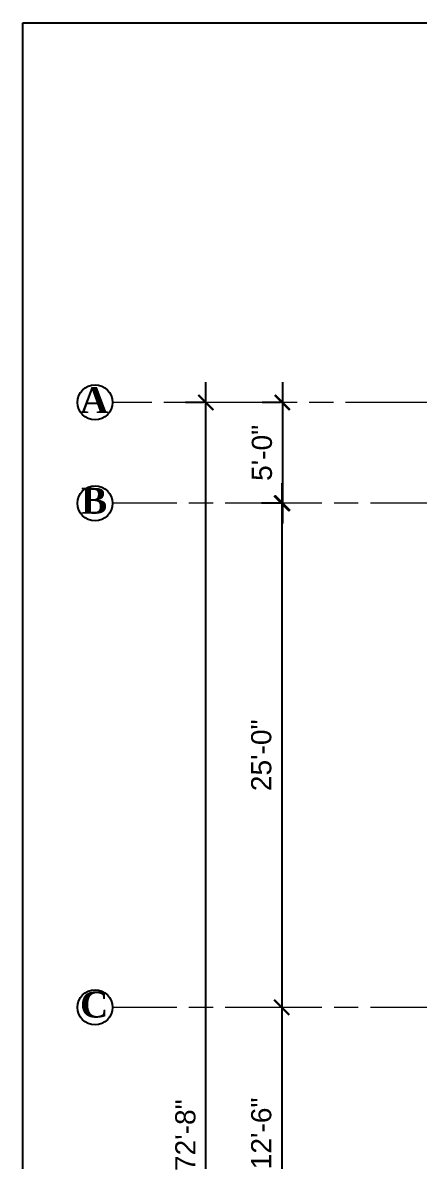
# Model space of a CAD drawing. Header units: inches. Extents: x -12 to 20935469, y -1604 to 24729220.
# Drawn here: x 20823799 to 20824035, y 24650035 to 24650712 of the extents above; entities that cross this region are included whole.
import ezdxf

# ---------------------------------------------------------------- set-up
doc = ezdxf.new("R2010")
doc.units = ezdxf.units.IN
doc.header["$LTSCALE"] = 0.03
doc.header["$MEASUREMENT"] = 0
doc.header["$PDMODE"] = 32
doc.header["$PDSIZE"] = 15
doc.linetypes.add('ACAD_ISO08W100', pattern=[36, 24, -3, 6, -3])
doc.layers.add('Dim Line', color=252, linetype='Continuous', lineweight=13)
doc.layers.add('Grid Line', color=252, linetype='Continuous', lineweight=18)
doc.layers.add('TEXT', color=7, linetype='Continuous')
doc.styles.add('RomanS', font='arial.ttf', dxfattribs={"height": 12})
doc.styles.get("Standard").update_dxf_attribs({"font": 'timesbd.ttf'})
doc.dimstyles.new('Aec_Arch_I', dxfattribs={"dimscale": 96, "dimtxt": 12, "dimasz": 0.09375, "dimexe": 0.125, "dimexo": 0.125, "dimgap": 0.0625, "dimtad": 1, "dimdec": 0, "dimzin": 3, "dimdsep": 46, "dimlunit": 4, "dimtxsty": 'RomanS', "dimblk1": 'ARCHTICK', "dimblk2": 'ARCHTICK', "dimsah": 1, "dimcen": 0.09375, "dimdle": 0.125, "dimadec": 0, "dimazin": 0, "dimtfac": 0.75, "dimtdec": 0, "dimtmove": 2, "dimatfit": 3, "dimldrblk": 'ARCHTICK', "dimfxl": 1, "dimfrac": 1, "dimtolj": 1, "dimtzin": 0, "dimarcsym": 0})

# ---------------------------------------------------------------- blocks, each defined once
blk = doc.blocks.new('_ArchTick')
at = {"color": 0, "linetype": 'ByBlock', "lineweight": 35, "const_width": 0.15}
blk.add_lwpolyline([(-0.5, -0.5), (0.5, 0.5)], dxfattribs=at)
blk = doc.blocks.new('*D330')
at = {"layer": 'Defpoints', "color": 0, "transparency": 16777216}
for p in [(20820055.12, 24639371.33), (20820044.19, 24639311.34), (20820055.12, 24639311.34)]:
    blk.add_point(p, dxfattribs=at)
at = {"layer": 'Dim Line', "color": 0, "lineweight": -2, "transparency": 16777216}
for p, q in [((20820044.19, 24639383.33), (20820044.19, 24639299.34)), ((20820043.12, 24639371.33), (20820032.19, 24639371.33)), ((20820043.12, 24639311.34), (20820032.19, 24639311.34))]:
    blk.add_line(p, q, dxfattribs=at)
at = {"layer": 'Dim Line', "color": 0, "lineweight": -2, "transparency": 16777216, "xscale": 9, "yscale": 9, "zscale": 9}
for p, rotation in [((20820044.19, 24639371.33), 90), ((20820044.19, 24639311.34), 270)]:
    blk.add_blockref('_ArchTick', p, dxfattribs=dict(at, rotation=rotation))
at = {"layer": 'Dim Line', "color": 0, "transparency": 16777216, "insert": (20820032.06, 24639341.34), "char_height": 12, "attachment_point": 5, "rotation": 90, "style": 'RomanS'}
blk.add_mtext('\\A1;5\'-0"', dxfattribs=at)
blk = doc.blocks.new('*D331')
at = {"layer": 'Defpoints', "color": 0, "transparency": 16777216}
for p in [(20820055.12, 24639311.34), (20820043.81, 24639011.47), (20820043.81, 24639011.47)]:
    blk.add_point(p, dxfattribs=at)
at = {"layer": 'Dim Line', "color": 0, "lineweight": -2, "transparency": 16777216}
for p, q in [((20820043.81, 24639323.34), (20820043.81, 24638999.47)), ((20820043.12, 24639311.34), (20820031.81, 24639311.34)), ((20820055.81, 24639011.47), (20820055.81, 24639011.47))]:
    blk.add_line(p, q, dxfattribs=at)
at = {"layer": 'Dim Line', "color": 0, "lineweight": -2, "transparency": 16777216, "xscale": 9, "yscale": 9, "zscale": 9}
for p, rotation in [((20820043.81, 24639311.34), 90), ((20820043.81, 24639011.47), 270)]:
    blk.add_blockref('_ArchTick', p, dxfattribs=dict(at, rotation=rotation))
at = {"layer": 'Dim Line', "color": 0, "transparency": 16777216, "insert": (20820031.68, 24639161.41), "char_height": 12, "attachment_point": 5, "rotation": 90, "style": 'RomanS'}
blk.add_mtext('\\A1;25\'-0"', dxfattribs=at)
blk = doc.blocks.new('*D332')
at = {"layer": 'Defpoints', "color": 0, "transparency": 16777216}
for p in [(20820043.81, 24639011.47), (20820043.81, 24638861.47), (20820043.81, 24638861.47)]:
    blk.add_point(p, dxfattribs=at)
at = {"layer": 'Dim Line', "color": 0, "lineweight": -2, "transparency": 16777216}
for p, q in [((20820043.81, 24639023.47), (20820043.81, 24638849.47)), ((20820055.81, 24639011.47), (20820055.81, 24639011.47)), ((20820055.81, 24638861.47), (20820055.81, 24638861.47))]:
    blk.add_line(p, q, dxfattribs=at)
at = {"layer": 'Dim Line', "color": 0, "lineweight": -2, "transparency": 16777216, "xscale": 9, "yscale": 9, "zscale": 9}
for p, rotation in [((20820043.81, 24639011.47), 90), ((20820043.81, 24638861.47), 270)]:
    blk.add_blockref('_ArchTick', p, dxfattribs=dict(at, rotation=rotation))
at = {"layer": 'Dim Line', "color": 0, "transparency": 16777216, "insert": (20820031.68, 24638936.47), "char_height": 12, "attachment_point": 5, "rotation": 90, "style": 'RomanS'}
blk.add_mtext('\\A1;12\'-6"', dxfattribs=at)
blk = doc.blocks.new('*D335')
at = {"layer": 'Defpoints', "color": 0, "transparency": 16777216}
for p in [(20819998.65, 24639371.33), (20820009.29, 24639371.33), (20820009.29, 24638499.48)]:
    blk.add_point(p, dxfattribs=at)
at = {"layer": 'Dim Line', "color": 0, "lineweight": -2, "transparency": 16777216}
for p, q in [((20819998.65, 24638487.48), (20819998.65, 24639383.33)), ((20819997.29, 24639371.33), (20819986.65, 24639371.33)), ((20819997.29, 24638499.48), (20819986.65, 24638499.48))]:
    blk.add_line(p, q, dxfattribs=at)
at = {"layer": 'Dim Line', "color": 0, "lineweight": -2, "transparency": 16777216, "xscale": 9, "yscale": 9, "zscale": 9}
for p, rotation in [((20819998.65, 24639371.33), 90), ((20819998.65, 24638499.48), 270)]:
    blk.add_blockref('_ArchTick', p, dxfattribs=dict(at, rotation=rotation))
at = {"layer": 'Dim Line', "color": 0, "transparency": 16777216, "insert": (20819986.53, 24638935.41), "char_height": 12, "attachment_point": 5, "rotation": 90, "style": 'RomanS'}
blk.add_mtext('\\A1;72\'-8"', dxfattribs=at)
blk = doc.blocks.new('GRID')
at = {"layer": 'Grid Line', "color": 252, "linetype": 'ACAD_ISO08W100', "lineweight": 9, "ltscale": 80, "true_color": 0x939598}
for p, q in [((20820312.11, 24639371.33), (20819943.28, 24639371.33)), ((20820154.14, 24639311.34), (20819943.28, 24639311.34)), ((20820154.14, 24639011.47), (20819943.28, 24639011.47))]:
    blk.add_line(p, q, dxfattribs=at)
at = {"layer": 'TEXT'}
for centre in [(20819932.72, 24639371.33), (20819932.72, 24639311.34), (20819932.72, 24639011.47)]:
    blk.add_circle(centre, 10.42, dxfattribs=at)
at = {"layer": 'TEXT', "char_height": 15.435, "width": 227.4581, "attachment_point": 8, "rotation": 0}
for s, insert in [('\\A1;A', (20819932.21, 24639365.04)), ('\\A1;B', (20819932.21, 24639305.04)), ('\\A1;C', (20819932.21, 24639005.17))]:
    blk.add_mtext(s, dxfattribs=dict(at, insert=insert))
at = {"layer": 'Dim Line'}
for base, p1, p2, picture, middle in [((20819998.65, 24639371.33), (20820009.29, 24638499.48), (20820009.29, 24639371.33), '*D335', (20819986.53, 24638935.41)), ((20820044.19, 24639311.34), (20820055.12, 24639371.33), (20820055.12, 24639311.34), '*D330', (20820032.06, 24639341.34)), ((20820043.81, 24639011.47), (20820055.12, 24639311.34), (20820043.81, 24639011.47), '*D331', (20820031.68, 24639161.41)), ((20820043.81, 24638861.47), (20820043.81, 24639011.47), (20820043.81, 24638861.47), '*D332', (20820031.68, 24638936.47))]:
    dim = blk.add_linear_dim(base=base, p1=p1, p2=p2, angle=90, dimstyle='Aec_Arch_I', dxfattribs=at)
    dim.commit()
    dim.dimension.update_dxf_attribs({"geometry": picture, "text_midpoint": middle})

msp = doc.modelspace()

# ---------------------------------------------------------------- linework, layer by layer
at = {"layer": 'Defpoints'}
msp.add_lwpolyline([(20823799.34, 24650712.28), (20826238.21, 24650712.28), (20826238.21, 24649253.75), (20823799.34, 24649253.75)], close=True, dxfattribs=at)

# ---------------------------------------------------------------- block references
msp.add_blockref('GRID', (3909.6, 11115.07))

doc.saveas('drawing.dxf')
